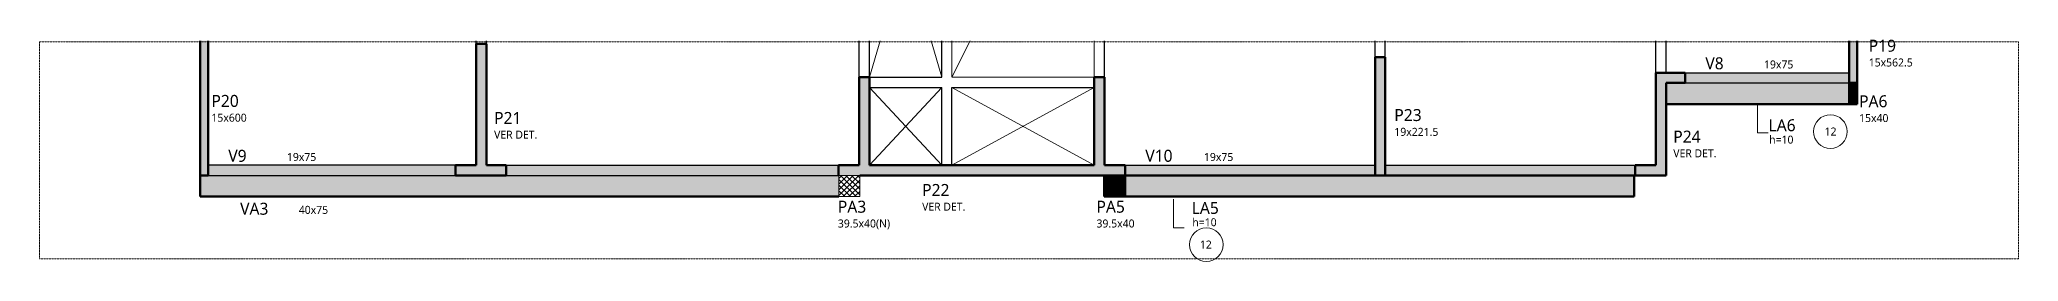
# Model space of a CAD drawing. Header units: centimetres. Extents: x -1981 to 73905, y -3196 to 88043.
# Drawn here: x 24260 to 27970, y -1078 to -661 of the extents above; entities that cross this region are included whole.
import ezdxf

# ---------------------------------------------------------------- set-up
doc = ezdxf.new("R2010")
doc.units = ezdxf.units.CM
doc.linetypes.add('Hidden', pattern=[0.714375, 0.47625, -0.238125])
doc.linetypes.add('Projeção', pattern=[0.396875, 0.238125, -0.15875])
doc.layers.add('A-DETL', color=7, linetype='Continuous', lineweight=18, true_color=0x00a600)
for name, color, linetype, lineweight in [('A-DETL-GENF', 7, 'Continuous', 18), ('A-DETL-THIN', 7, 'Continuous', 25), ('A-FLOR', 7, 'Continuous', 25), ('A-FLOR-IDEN', 7, 'Continuous', 9), ('S-BEAM', 7, 'Continuous', 25), ('S-BEAM-IDEN', 7, 'Continuous', 9), ('S-COLS', 7, 'Continuous', 25), ('S-COLS-IDEN', 7, 'Continuous', 9), ('S-STRS-MBND', 7, 'Projeção', 18)]:
    doc.layers.add(name, color=color, linetype=linetype, lineweight=lineweight)
doc.styles.add('Gadugi', font='gadugi.ttf', dxfattribs={"height": 15})
doc.styles.add('Gadugi_2', font='gadugi.ttf', dxfattribs={"height": 0.2})
doc.styles.add('Gadugi_3', font='gadugi.ttf', dxfattribs={"height": 22.5})

# ---------------------------------------------------------------- blocks, each defined once
blk = doc.blocks.new('PED_TAG_PILAR_R04 - PILAR VER DET_-2523782-DM G 003 - DETALHE SUL PAV 12')
at = {"layer": 'S-COLS-IDEN', "insert": (0.115, -0.633), "char_height": 0.2, "width": 1.37089, "attachment_point": 1, "style": 'Gadugi_2'}
blk.add_mtext('VER DET.', dxfattribs=at)
blk = doc.blocks.new('PED_TAG_LAJE_R03 - TÍTULO_ESPESSURA_REBAIXO _LADO_-2582900-DM G 003 - DETALHE SUL PAV 12')
at = {"layer": 'A-FLOR-IDEN'}
blk.add_circle((1.073, 0), 0.421, dxfattribs=at)
blk = doc.blocks.new('PED_TAG_LAJE_R03 - TÍTULO_ESPESSURA_REBAIXO-2582888-DM G 003 - DETALHE SUL PAV 12')
at = {"layer": 'A-FLOR-IDEN'}
blk.add_circle((-0.108, -0.761), 0.421, dxfattribs=at)

msp = doc.modelspace()

# ---------------------------------------------------------------- hatches: boundary and pattern name
at = {"layer": 'A-DETL-GENF', "true_color": 0x0000ff}
h = msp.add_hatch(dxfattribs=at)
h.set_pattern_fill('FP_2', color=5, style=0, pattern_type=2)
h.set_pattern_definition([(45, (26320.136, 0), (-5.3033, 5.3033), []), (135, (26320.136, 0), (-5.3033, -5.3033), [])])
h.paths.add_polyline_path([(25798.27, -955.95), (25798.27, -915.95), (25758.77, -915.95), (25758.77, -955.95)], flags=0)
at = {"layer": 'A-FLOR', "true_color": 0xffffcc}
for points in [[(27345.53, -782.38), (27653.28, -782.38), (27653.28, -742.38), (27309.78, -742.38), (27309.78, -782.38)], [(26295.78, -955.95), (27250.28, -955.95), (27250.28, -915.95), (26295.78, -915.95)]]:
    msp.add_hatch(color=7, dxfattribs=at).paths.add_polyline_path(points, flags=0)
at = {"layer": 'S-BEAM', "true_color": 0xffffcc}
for points in [[(27653.28, -742.38), (27653.28, -723.38), (27345.53, -723.38), (27345.53, -742.38)], [(25758.77, -955.95), (25758.77, -915.95), (24561.28, -915.95), (24561.28, -955.95), (25758.54, -955.95)], [(25040.52, -915.95), (25040.52, -896.95), (24576.28, -896.95), (24576.28, -915.95)], [(25758.54, -915.95), (25758.54, -896.95), (25135.52, -896.95), (25135.52, -915.95)], [(26295.53, -915.95), (26764.28, -915.95), (26764.28, -896.95), (26295.53, -896.95)], [(27252.03, -915.95), (27252.03, -896.95), (26783.28, -896.95), (26783.28, -915.95)]]:
    msp.add_hatch(color=7, dxfattribs=at).paths.add_polyline_path(points, flags=0)
at = {"layer": 'S-COLS', "true_color": 0x808080}
for points in [[(24576.28, -915.95), (24576.28, -663.28), (24561.28, -663.28), (24561.28, -915.95)], [(27668.28, -742.38), (27668.28, -663.28), (27653.28, -663.28), (27653.28, -742.38)], [(25040.52, -915.95), (25135.52, -915.95), (25135.52, -896.95), (25098.27, -896.95), (25098.27, -669.38), (25079.27, -669.38), (25079.27, -896.95), (25040.52, -896.95)], [(26783.28, -915.95), (26783.28, -694.48), (26764.28, -694.48), (26764.28, -915.95)], [(25758.77, -915.95), (26295.53, -915.95), (26295.53, -896.95), (26256.79, -896.95), (26256.79, -731.83), (26237.79, -731.83), (26237.79, -896.95), (25816.27, -896.95), (25816.27, -731.83), (25797.27, -731.83), (25797.27, -896.95), (25758.54, -896.95), (25758.54, -915.95)], [(27309.78, -915.95), (27309.78, -742.38), (27345.53, -742.38), (27345.53, -723.38), (27290.78, -723.38), (27290.78, -896.95), (27252.03, -896.95), (27252.03, -915.95)], [(27668.28, -782.38), (27668.28, -742.38), (27653.28, -742.38), (27653.28, -782.38)], [(26295.78, -955.95), (26295.78, -915.95), (26256.28, -915.95), (26256.28, -955.95)]]:
    msp.add_hatch(color=8, dxfattribs=at).paths.add_polyline_path(points, flags=0)

# ---------------------------------------------------------------- linework, layer by layer
at = {"layer": 'A-DETL', "color": 7, "linetype": 'Hidden'}
for p, q in [((24260.49, -665.44), (24260.49, -1072.44)), ((27970.49, -665.44), (24260.49, -665.44)), ((27970.49, -1072.44), (27970.49, -665.44)), ((24260.49, -1072.44), (27970.49, -1072.44))]:
    msp.add_line(p, q, dxfattribs=at)
at = {"layer": 'A-DETL', "color": 7}
for p, q in [((25836.21, -663.28), (25816.27, -731.83)), ((25951.79, -731.83), (25931.86, -663.28)), ((25970.79, -731.83), (26005.27, -663.28)), ((25951.79, -750.83), (25816.27, -896.95)), ((25816.27, -750.83), (25951.79, -896.95)), ((25970.79, -750.83), (26237.79, -896.95)), ((26237.79, -750.83), (25970.79, -896.95)), ((27481.53, -782.38), (27481.53, -836.38)), ((27481.53, -836.38), (27501.53, -836.38)), ((25798.27, -915.95), (25758.77, -915.95)), ((25758.77, -915.95), (25758.77, -955.95)), ((25798.27, -955.95), (25798.27, -915.95)), ((25758.77, -955.95), (25798.27, -955.95)), ((26386.57, -960.42), (26386.57, -1014.42)), ((26386.57, -1014.42), (26406.57, -1014.42))]:
    msp.add_line(p, q, dxfattribs=at)
at = {"layer": 'A-DETL-THIN', "color": 190, "lineweight": 70, "true_color": 0x8000ff}
for p, q in [((26295.78, -915.95), (26764.28, -915.95)), ((26783.28, -915.95), (27252.03, -915.95))]:
    msp.add_line(p, q, dxfattribs=at)
at = {"layer": 'A-FLOR', "color": 190, "lineweight": 70, "true_color": 0x8000ff}
for p, q in [((27653.28, -742.38), (27653.28, -782.38)), ((27653.28, -782.38), (27309.78, -782.38)), ((27250.28, -915.95), (27250.28, -955.95)), ((27250.28, -955.95), (26295.78, -955.95))]:
    msp.add_line(p, q, dxfattribs=at)
at = {"layer": 'S-BEAM'}
for p, q in [((25079.27, -669.38), (25079.27, -663.28)), ((25098.27, -669.38), (25098.27, -663.28)), ((25797.27, -731.83), (25797.27, -663.28)), ((25816.27, -731.83), (25816.27, -663.28)), ((25951.79, -731.83), (25951.79, -663.28)), ((26256.79, -731.83), (26256.79, -663.28)), ((26764.28, -694.48), (26764.28, -663.28)), ((26783.28, -694.48), (26783.28, -663.28)), ((27290.78, -723.38), (27290.78, -663.28)), ((27309.78, -723.38), (27309.78, -663.28)), ((25816.27, -731.83), (25951.79, -731.83)), ((27345.53, -723.38), (27653.28, -723.38)), ((25816.27, -750.83), (25951.79, -750.83)), ((25951.79, -896.95), (25951.79, -750.83)), ((25970.79, -896.95), (25970.79, -750.83)), ((25970.79, -750.83), (26237.79, -750.83)), ((27345.53, -742.38), (27653.28, -742.38)), ((25040.52, -896.95), (24576.28, -896.95)), ((24576.28, -915.95), (25040.52, -915.95)), ((25135.52, -896.95), (25758.54, -896.95)), ((25135.52, -915.95), (25758.54, -915.95)), ((26295.53, -896.95), (26764.28, -896.95)), ((26764.28, -915.95), (26295.78, -915.95)), ((26783.28, -896.95), (27252.03, -896.95)), ((26783.28, -915.95), (27252.03, -915.95))]:
    msp.add_line(p, q, dxfattribs=at)
at = {"layer": 'S-BEAM', "color": 190, "lineweight": 70, "true_color": 0x8000ff}
for p, q in [((24561.28, -915.95), (24561.28, -955.95)), ((24561.28, -955.95), (25758.77, -955.95))]:
    msp.add_line(p, q, dxfattribs=at)
at = {"layer": 'S-COLS', "lineweight": 50}
for p, q in [((24561.28, -915.95), (24561.28, -663.28)), ((24576.28, -663.28), (24576.28, -915.95)), ((27653.28, -742.38), (27653.28, -663.28)), ((27668.28, -663.28), (27668.28, -742.38)), ((25079.27, -896.95), (25079.27, -669.38)), ((25079.27, -669.38), (25098.27, -669.38)), ((25098.27, -669.38), (25098.27, -896.95)), ((26764.28, -915.95), (26764.28, -694.48)), ((26764.28, -694.48), (26783.28, -694.48)), ((26783.28, -694.48), (26783.28, -915.95)), ((25797.27, -896.95), (25797.27, -731.83)), ((25797.27, -731.83), (25816.27, -731.83)), ((25816.27, -731.83), (25816.27, -896.95)), ((26237.79, -896.95), (26237.79, -731.83)), ((26237.79, -731.83), (26256.79, -731.83)), ((26256.79, -731.83), (26256.79, -896.95)), ((27290.78, -896.95), (27290.78, -723.38)), ((27290.78, -723.38), (27345.53, -723.38)), ((27345.53, -723.38), (27345.53, -742.38)), ((27345.53, -742.38), (27309.78, -742.38)), ((27309.78, -742.38), (27309.78, -915.95)), ((27668.28, -742.38), (27653.28, -742.38)), ((24576.28, -915.95), (24561.28, -915.95)), ((25040.52, -915.95), (25040.52, -896.95)), ((25040.52, -896.95), (25079.27, -896.95)), ((25135.52, -915.95), (25040.52, -915.95)), ((25098.27, -896.95), (25135.52, -896.95)), ((25135.52, -896.95), (25135.52, -915.95)), ((25758.54, -915.95), (25758.54, -896.95)), ((25758.54, -896.95), (25797.27, -896.95)), ((25758.77, -915.95), (25758.54, -915.95)), ((26295.53, -915.95), (25798.27, -915.95)), ((25816.27, -896.95), (26237.79, -896.95)), ((26256.79, -896.95), (26295.53, -896.95)), ((26295.53, -896.95), (26295.53, -915.95)), ((26783.28, -915.95), (26764.28, -915.95)), ((27252.03, -915.95), (27252.03, -896.95)), ((27252.03, -896.95), (27290.78, -896.95)), ((27309.78, -915.95), (27252.03, -915.95))]:
    msp.add_line(p, q, dxfattribs=at)
at = {"layer": 'S-COLS', "color": 190, "lineweight": 70, "true_color": 0x8000ff}
for p, q in [((27653.28, -782.38), (27653.28, -742.38)), ((27653.28, -742.38), (27668.28, -742.38)), ((27668.28, -742.38), (27668.28, -782.38)), ((27668.28, -782.38), (27653.28, -782.38)), ((26256.28, -955.95), (26256.28, -915.95)), ((26256.28, -915.95), (26295.78, -915.95)), ((26295.78, -915.95), (26295.78, -955.95)), ((26295.78, -955.95), (26256.28, -955.95))]:
    msp.add_line(p, q, dxfattribs=at)
at = {"layer": 'S-STRS-MBND'}
for p, q in [((25970.79, -663.28), (25970.79, -731.83)), ((26237.79, -731.83), (26237.79, -663.28)), ((25970.79, -731.83), (26237.79, -731.83))]:
    msp.add_line(p, q, dxfattribs=at)

# ---------------------------------------------------------------- block references
at = {"layer": 'A-FLOR-IDEN', "xscale": 74.99999999999996, "yscale": 74.99999999999996, "zscale": 74.99999999999996}
for name, p in [('PED_TAG_LAJE_R03 - TÍTULO_ESPESSURA_REBAIXO _LADO_-2582900-DM G 003 - DETALHE SUL PAV 12', (27537.53, -833.84)), ('PED_TAG_LAJE_R03 - TÍTULO_ESPESSURA_REBAIXO-2582888-DM G 003 - DETALHE SUL PAV 12', (26456.07, -988.93))]:
    msp.add_blockref(name, p, dxfattribs=at)
at = {"layer": 'S-COLS-IDEN', "xscale": 74.99999999999996, "yscale": 74.99999999999996, "zscale": 74.99999999999996}
for p in [(25104.02, -784.67), (27314.78, -819.66), (25906.51, -919.79)]:
    msp.add_blockref('PED_TAG_PILAR_R04 - PILAR VER DET_-2523782-DM G 003 - DETALHE SUL PAV 12', p, dxfattribs=at)

# ---------------------------------------------------------------- texts
at = {"layer": 'A-FLOR-IDEN', "attachment_point": 1}
for s, insert, char_height, width, style in [('LA6', (27501.97, -810.69), 22.5, 63.7342, 'Gadugi_3'), ('h=10', (27503.14, -841.41), 15, 59.5253, 'Gadugi'), ('12', (27607.07, -826.19), 15, 27.6582, 'Gadugi'), ('h=10', (26421.68, -996.49), 15, 59.5253, 'Gadugi'), ('LA5', (26420.5, -965.78), 22.5, 63.7342, 'Gadugi_3'), ('12', (26435.84, -1038.36), 15, 27.6582, 'Gadugi')]:
    msp.add_mtext(s, dxfattribs=dict(at, insert=insert, char_height=char_height, width=width, style=style))
at = {"layer": 'S-BEAM-IDEN', "attachment_point": 1}
for s, insert, char_height, width, style in [('V8', (27383.53, -694.47), 22.5, 45.0949, 'Gadugi_3'), ('19x75', (27493.47, -700.38), 15, 67.3417, 'Gadugi'), ('V9', (24614.27, -868.04), 22.5, 45.0949, 'Gadugi_3'), ('19x75', (24724.22, -873.94), 15, 67.3417, 'Gadugi'), ('V10', (26333.53, -868.04), 22.5, 66.1392, 'Gadugi_3'), ('19x75', (26443.48, -873.94), 15, 67.3417, 'Gadugi'), ('VA3', (24636.5, -967.33), 22.5, 69.7468, 'Gadugi_3'), ('40x75', (24746.44, -973.23), 15, 67.3417, 'Gadugi')]:
    msp.add_mtext(s, dxfattribs=dict(at, insert=insert, char_height=char_height, width=width, style=style))
at = {"layer": 'S-COLS-IDEN', "attachment_point": 1}
for s, insert, char_height, width, style in [('P19', (27689.8, -661.43), 22.5, 63.7342, 'Gadugi_3'), ('15x562.5', (27689.8, -696.66), 15, 100.4114, 'Gadugi'), ('P20', (24582.64, -765.02), 22.5, 63.7342, 'Gadugi_3'), ('PA6', (27671.77, -765.72), 22.5, 67.3417, 'Gadugi_3'), ('15x600', (24582.64, -800.26), 15, 81.1709, 'Gadugi'), ('P21', (25112.64, -797.02), 22.5, 63.7342, 'Gadugi_3'), ('P23', (26800.4, -791.57), 22.5, 63.7342, 'Gadugi_3'), ('15x40', (27671.77, -800.95), 15, 67.3417, 'Gadugi'), ('19x221.5', (26800.4, -826.81), 15, 100.4114, 'Gadugi'), ('P24', (27323.4, -832.02), 22.5, 63.7342, 'Gadugi_3'), ('PA3', (25757.14, -963.56), 22.5, 67.3417, 'Gadugi_3'), ('P22', (25915.12, -932.15), 22.5, 63.7342, 'Gadugi_3'), ('PA5', (26242, -963.56), 22.5, 67.3417, 'Gadugi_3'), ('39.5x40(N)', (25757.14, -998.79), 15, 121.4557, 'Gadugi'), ('39.5x40', (26242, -998.79), 15, 86.5822, 'Gadugi')]:
    msp.add_mtext(s, dxfattribs=dict(at, insert=insert, char_height=char_height, width=width, style=style))

doc.saveas('drawing.dxf')
